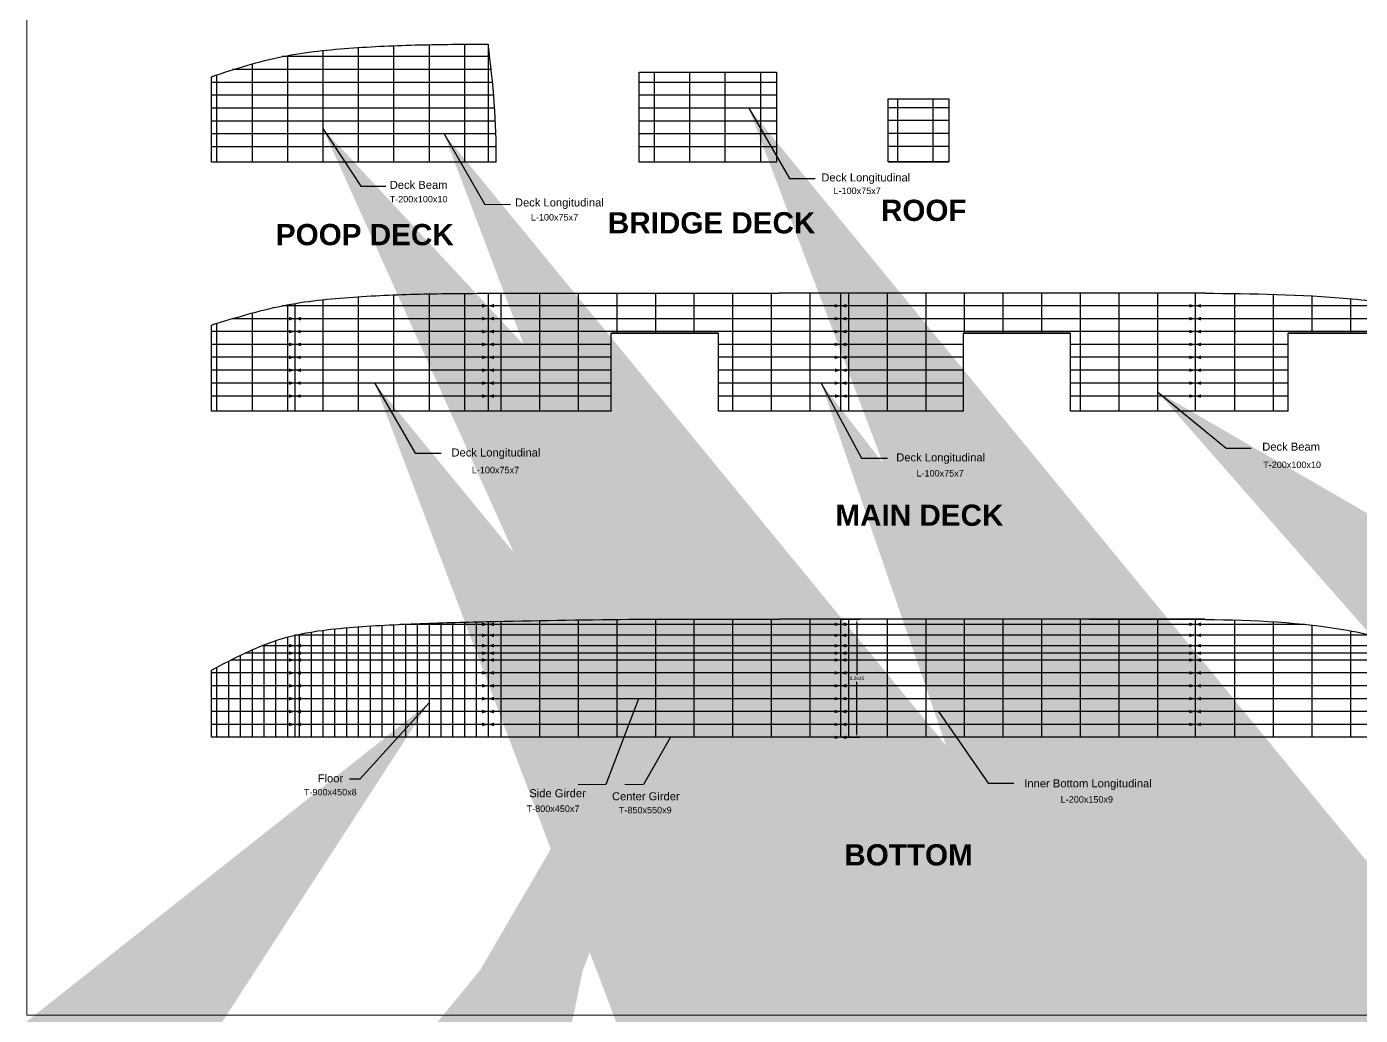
# Model space of a CAD drawing. Header units: inches. Extents: x 12 to 135, y 0 to 92.
# Drawn here: x 12 to 82.8, y -0.4 to 52 of the extents above; entities that cross this region are included whole.
import ezdxf
from ezdxf.enums import TextEntityAlignment as Align

# ---------------------------------------------------------------- set-up
doc = ezdxf.new("R2010")
doc.units = ezdxf.units.IN
doc.header["$MEASUREMENT"] = 0
doc.layers.get('Defpoints').update_dxf_attribs({"color": 100})
for name, color, linetype in [('1', 7, 'Continuous'), ('bulkhead', 10, 'Continuous'), ('Floor', 6, 'Continuous'), ('L', 50, 'Continuous'), ('T', 130, 'Continuous')]:
    doc.layers.add(name, color=color, linetype=linetype)
doc.layers.add('hatch', color=8, linetype='Continuous', lineweight=9)
doc.layers.add('Text', color=7, linetype='Continuous', lineweight=13)
doc.layers.add('Hide', color=70, linetype='Continuous', lineweight=13, plot=False)
doc.styles.get("Standard").update_dxf_attribs({"font": 'arial.ttf'})
doc.dimstyles.get("Standard").update_dxf_attribs({"dimtxt": 0.18, "dimasz": 0.18, "dimexe": 0.18, "dimexo": 0.0625, "dimgap": 0.09, "dimtad": 0, "dimtih": 1, "dimtoh": 1, "dimdec": 4, "dimzin": 0, "dimdsep": 46, "dimtxsty": 'Standard', "dimcen": 0.09, "dimadec": 0, "dimazin": 0, "dimtfac": 1, "dimtdec": 4, "dimtofl": 0, "dimtmove": 0, "dimatfit": 3, "dimfxl": 1, "dimtolj": 1, "dimtzin": 0, "dimarcsym": 0})

# ---------------------------------------------------------------- blocks, each defined once
blk = doc.blocks.new('*D4')
at = {"layer": 'Defpoints', "color": 0, "transparency": 16777216}
for p in [(55.237, 20.593), (55.237, 14.328), (56.116, 14.328)]:
    blk.add_point(p, dxfattribs=at)
at = {"layer": 'Text', "color": 0, "lineweight": -2, "transparency": 16777216}
for p, q in [((55.3, 20.593), (56.296, 20.593)), ((56.116, 20.413), (56.116, 17.643)), ((56.116, 14.508), (56.116, 17.279)), ((55.3, 14.328), (56.296, 14.328))]:
    blk.add_line(p, q, dxfattribs=at)
at = {"layer": 'Text', "color": 0, "transparency": 16777216}
for points in [[(56.086, 20.413), (56.146, 20.413), (56.116, 20.593)], [(56.086, 14.508), (56.146, 14.508), (56.116, 14.328)]]:
    blk.add_solid(points, dxfattribs=at)
at = {"layer": 'Text', "color": 0, "transparency": 16777216, "insert": (56.116, 17.461), "char_height": 0.18, "attachment_point": 5}
blk.add_mtext('\\A1;6.2645', dxfattribs=at)

msp = doc.modelspace()

# ---------------------------------------------------------------- hatches: boundary and pattern name
at = {"layer": '1'}
h = msp.add_hatch(color=1, dxfattribs=at)
h.dxf.hatch_style = 1
h.paths.add_polyline_path([(36.53214, 37.22341), (36.22166, 37.13027), (36.22166, 37.31655)])
h = msp.add_hatch(color=1, dxfattribs=at)
h.dxf.hatch_style = 1
h.paths.add_polyline_path([(36.53214, 37.22341), (36.84261, 37.31655), (36.84261, 37.13027)])
h = msp.add_hatch(color=1, dxfattribs=at)
h.dxf.hatch_style = 1
h.paths.add_polyline_path([(55.23742, 37.22341), (54.92695, 37.13027), (54.92695, 37.31655)])
h = msp.add_hatch(color=1, dxfattribs=at)
h.dxf.hatch_style = 1
h.paths.add_polyline_path([(55.23742, 37.22341), (55.5479, 37.31655), (55.5479, 37.13027)])
h = msp.add_hatch(color=1, dxfattribs=at)
h.dxf.hatch_style = 1
h.paths.add_polyline_path([(74.07089, 37.22341), (73.76042, 37.13027), (73.76042, 37.31655)])
h = msp.add_hatch(color=1, dxfattribs=at)
h.dxf.hatch_style = 1
h.paths.add_polyline_path([(74.07089, 37.22341), (74.38137, 37.31655), (74.38137, 37.13027)])
h = msp.add_hatch(color=1, dxfattribs=at)
h.dxf.hatch_style = 1
h.paths.add_polyline_path([(26.28526, 36.54073), (25.97478, 36.44759), (25.97478, 36.63388)])
h = msp.add_hatch(color=1, dxfattribs=at)
h.dxf.hatch_style = 1
h.paths.add_polyline_path([(26.28526, 36.54073), (26.59573, 36.63388), (26.59573, 36.44759)])
h = msp.add_hatch(color=1, dxfattribs=at)
h.dxf.hatch_style = 1
h.paths.add_polyline_path([(36.53214, 36.54073), (36.22166, 36.44759), (36.22166, 36.63388)])
h = msp.add_hatch(color=1, dxfattribs=at)
h.dxf.hatch_style = 1
h.paths.add_polyline_path([(36.53214, 36.54073), (36.84261, 36.63388), (36.84261, 36.44759)])
h = msp.add_hatch(color=1, dxfattribs=at)
h.dxf.hatch_style = 1
h.paths.add_polyline_path([(55.23742, 36.54073), (54.92695, 36.44759), (54.92695, 36.63388)])
h = msp.add_hatch(color=1, dxfattribs=at)
h.dxf.hatch_style = 1
h.paths.add_polyline_path([(55.23742, 36.54073), (55.5479, 36.63388), (55.5479, 36.44759)])
h = msp.add_hatch(color=1, dxfattribs=at)
h.dxf.hatch_style = 1
h.paths.add_polyline_path([(74.07089, 36.54073), (73.76042, 36.44759), (73.76042, 36.63388)])
h = msp.add_hatch(color=1, dxfattribs=at)
h.dxf.hatch_style = 1
h.paths.add_polyline_path([(74.07089, 36.54073), (74.38137, 36.63388), (74.38137, 36.44759)])
h = msp.add_hatch(color=1, dxfattribs=at)
h.dxf.hatch_style = 1
h.paths.add_polyline_path([(26.28101, 35.85686), (25.97054, 35.76372), (25.97054, 35.95001)])
h = msp.add_hatch(color=1, dxfattribs=at)
h.dxf.hatch_style = 1
h.paths.add_polyline_path([(26.28101, 35.85686), (26.59149, 35.95001), (26.59149, 35.76372)])
h = msp.add_hatch(color=1, dxfattribs=at)
h.dxf.hatch_style = 1
h.paths.add_polyline_path([(36.53214, 35.85686), (36.22166, 35.76372), (36.22166, 35.95001)])
h = msp.add_hatch(color=1, dxfattribs=at)
h.dxf.hatch_style = 1
h.paths.add_polyline_path([(36.53214, 35.85686), (36.84261, 35.95001), (36.84261, 35.76372)])
h = msp.add_hatch(color=1, dxfattribs=at)
h.dxf.hatch_style = 1
h.paths.add_polyline_path([(55.23742, 35.85686), (54.92695, 35.76372), (54.92695, 35.95001)])
h = msp.add_hatch(color=1, dxfattribs=at)
h.dxf.hatch_style = 1
h.paths.add_polyline_path([(55.23742, 35.85686), (55.5479, 35.95001), (55.5479, 35.76372)])
h = msp.add_hatch(color=1, dxfattribs=at)
h.dxf.hatch_style = 1
h.paths.add_polyline_path([(74.07089, 35.85686), (73.76042, 35.76372), (73.76042, 35.95001)])
h = msp.add_hatch(color=1, dxfattribs=at)
h.dxf.hatch_style = 1
h.paths.add_polyline_path([(74.07089, 35.85686), (74.38137, 35.95001), (74.38137, 35.76372)])
h = msp.add_hatch(color=1, dxfattribs=at)
h.dxf.hatch_style = 1
h.paths.add_polyline_path([(26.28526, 35.17391), (25.97478, 35.08076), (25.97478, 35.26705)])
h = msp.add_hatch(color=1, dxfattribs=at)
h.dxf.hatch_style = 1
h.paths.add_polyline_path([(26.28526, 35.17391), (26.59573, 35.26705), (26.59573, 35.08076)])
h = msp.add_hatch(color=1, dxfattribs=at)
h.dxf.hatch_style = 1
h.paths.add_polyline_path([(36.53214, 35.17391), (36.22166, 35.08076), (36.22166, 35.26705)])
h = msp.add_hatch(color=1, dxfattribs=at)
h.dxf.hatch_style = 1
h.paths.add_polyline_path([(36.53214, 35.17391), (36.84261, 35.26705), (36.84261, 35.08076)])
h = msp.add_hatch(color=1, dxfattribs=at)
h.dxf.hatch_style = 1
h.paths.add_polyline_path([(55.23742, 35.17391), (54.92695, 35.08076), (54.92695, 35.26705)])
h = msp.add_hatch(color=1, dxfattribs=at)
h.dxf.hatch_style = 1
h.paths.add_polyline_path([(55.23742, 35.17391), (55.5479, 35.26705), (55.5479, 35.08076)])
h = msp.add_hatch(color=1, dxfattribs=at)
h.dxf.hatch_style = 1
h.paths.add_polyline_path([(74.07089, 35.17391), (73.76042, 35.08076), (73.76042, 35.26705)])
h = msp.add_hatch(color=1, dxfattribs=at)
h.dxf.hatch_style = 1
h.paths.add_polyline_path([(74.07089, 35.17391), (74.38137, 35.26705), (74.38137, 35.08076)])
h = msp.add_hatch(color=1, dxfattribs=at)
h.dxf.hatch_style = 1
h.paths.add_polyline_path([(26.28101, 34.48998), (25.97054, 34.39683), (25.97054, 34.58312)])
h = msp.add_hatch(color=1, dxfattribs=at)
h.dxf.hatch_style = 1
h.paths.add_polyline_path([(26.28101, 34.48998), (26.59149, 34.58312), (26.59149, 34.39683)])
h = msp.add_hatch(color=1, dxfattribs=at)
h.dxf.hatch_style = 1
h.paths.add_polyline_path([(36.53214, 34.48998), (36.22166, 34.39683), (36.22166, 34.58312)])
h = msp.add_hatch(color=1, dxfattribs=at)
h.dxf.hatch_style = 1
h.paths.add_polyline_path([(36.53214, 34.48998), (36.84261, 34.58312), (36.84261, 34.39683)])
h = msp.add_hatch(color=1, dxfattribs=at)
h.dxf.hatch_style = 1
h.paths.add_polyline_path([(55.23742, 34.48998), (54.92695, 34.39683), (54.92695, 34.58312)])
h = msp.add_hatch(color=1, dxfattribs=at)
h.dxf.hatch_style = 1
h.paths.add_polyline_path([(55.23742, 34.48998), (55.5479, 34.58312), (55.5479, 34.39683)])
h = msp.add_hatch(color=1, dxfattribs=at)
h.dxf.hatch_style = 1
h.paths.add_polyline_path([(74.07089, 34.48998), (73.76042, 34.39683), (73.76042, 34.58312)])
h = msp.add_hatch(color=1, dxfattribs=at)
h.dxf.hatch_style = 1
h.paths.add_polyline_path([(74.07089, 34.48998), (74.38137, 34.58312), (74.38137, 34.39683)])
h = msp.add_hatch(color=1, dxfattribs=at)
h.dxf.hatch_style = 1
h.paths.add_polyline_path([(26.28526, 33.80655), (25.97478, 33.71341), (25.97478, 33.89969)])
h = msp.add_hatch(color=1, dxfattribs=at)
h.dxf.hatch_style = 1
h.paths.add_polyline_path([(26.28526, 33.80655), (26.59573, 33.89969), (26.59573, 33.71341)])
h = msp.add_hatch(color=1, dxfattribs=at)
h.dxf.hatch_style = 1
h.paths.add_polyline_path([(36.53214, 33.80655), (36.22166, 33.71341), (36.22166, 33.89969)])
h = msp.add_hatch(color=1, dxfattribs=at)
h.dxf.hatch_style = 1
h.paths.add_polyline_path([(36.53214, 33.80655), (36.84261, 33.89969), (36.84261, 33.71341)])
h = msp.add_hatch(color=1, dxfattribs=at)
h.dxf.hatch_style = 1
h.paths.add_polyline_path([(55.27032, 33.80655), (54.95985, 33.71341), (54.95985, 33.89969)])
h = msp.add_hatch(color=1, dxfattribs=at)
h.dxf.hatch_style = 1
h.paths.add_polyline_path([(55.27032, 33.80655), (55.5808, 33.89969), (55.5808, 33.71341)])
h = msp.add_hatch(color=1, dxfattribs=at)
h.dxf.hatch_style = 1
h.paths.add_polyline_path([(74.07089, 33.80655), (73.76042, 33.71341), (73.76042, 33.89969)])
h = msp.add_hatch(color=1, dxfattribs=at)
h.dxf.hatch_style = 1
h.paths.add_polyline_path([(74.07089, 33.80655), (74.38137, 33.89969), (74.38137, 33.71341)])
h = msp.add_hatch(color=1, dxfattribs=at)
h.dxf.hatch_style = 1
h.paths.add_polyline_path([(26.28101, 33.12261), (25.97054, 33.02947), (25.97054, 33.21575)])
h = msp.add_hatch(color=1, dxfattribs=at)
h.dxf.hatch_style = 1
h.paths.add_polyline_path([(26.28101, 33.12261), (26.59149, 33.21575), (26.59149, 33.02947)])
h = msp.add_hatch(color=1, dxfattribs=at)
h.dxf.hatch_style = 1
h.paths.add_polyline_path([(36.53214, 33.12261), (36.22166, 33.02947), (36.22166, 33.21575)])
h = msp.add_hatch(color=1, dxfattribs=at)
h.dxf.hatch_style = 1
h.paths.add_polyline_path([(36.53214, 33.12261), (36.84261, 33.21575), (36.84261, 33.02947)])
h = msp.add_hatch(color=1, dxfattribs=at)
h.dxf.hatch_style = 1
h.paths.add_polyline_path([(55.23742, 33.12261), (54.92695, 33.02947), (54.92695, 33.21575)])
h = msp.add_hatch(color=1, dxfattribs=at)
h.dxf.hatch_style = 1
h.paths.add_polyline_path([(55.23742, 33.12261), (55.5479, 33.21575), (55.5479, 33.02947)])
h = msp.add_hatch(color=1, dxfattribs=at)
h.dxf.hatch_style = 1
h.paths.add_polyline_path([(74.07089, 33.12261), (73.76042, 33.02947), (73.76042, 33.21575)])
h = msp.add_hatch(color=1, dxfattribs=at)
h.dxf.hatch_style = 1
h.paths.add_polyline_path([(74.07089, 33.12261), (74.38137, 33.21575), (74.38137, 33.02947)])
h = msp.add_hatch(color=1, dxfattribs=at)
h.dxf.hatch_style = 1
h.paths.add_polyline_path([(26.28101, 32.43262), (25.97054, 32.33948), (25.97054, 32.52576)])
h = msp.add_hatch(color=1, dxfattribs=at)
h.dxf.hatch_style = 1
h.paths.add_polyline_path([(26.28101, 32.43262), (26.59149, 32.52576), (26.59149, 32.33948)])
h = msp.add_hatch(color=1, dxfattribs=at)
h.dxf.hatch_style = 1
h.paths.add_polyline_path([(36.53214, 32.43262), (36.22166, 32.33948), (36.22166, 32.52576)])
h = msp.add_hatch(color=1, dxfattribs=at)
h.dxf.hatch_style = 1
h.paths.add_polyline_path([(36.53214, 32.43262), (36.84261, 32.52576), (36.84261, 32.33948)])
h = msp.add_hatch(color=1, dxfattribs=at)
h.dxf.hatch_style = 1
h.paths.add_polyline_path([(55.27032, 32.43262), (54.95985, 32.33948), (54.95985, 32.52576)])
h = msp.add_hatch(color=1, dxfattribs=at)
h.dxf.hatch_style = 1
h.paths.add_polyline_path([(55.27032, 32.43262), (55.5808, 32.52576), (55.5808, 32.33948)])
h = msp.add_hatch(color=1, dxfattribs=at)
h.dxf.hatch_style = 1
h.paths.add_polyline_path([(74.07089, 32.43262), (73.76042, 32.33948), (73.76042, 32.52576)])
h = msp.add_hatch(color=1, dxfattribs=at)
h.dxf.hatch_style = 1
h.paths.add_polyline_path([(74.07089, 32.43262), (74.38137, 32.52576), (74.38137, 32.33948)])
h = msp.add_hatch(color=1, dxfattribs=at)
h.dxf.hatch_style = 1
h.paths.add_polyline_path([(36.53204, 20.32297), (36.22156, 20.22983), (36.22156, 20.41612)])
h = msp.add_hatch(color=1, dxfattribs=at)
h.dxf.hatch_style = 1
h.paths.add_polyline_path([(36.53204, 19.74151), (36.22156, 19.64836), (36.22156, 19.83465)])
h = msp.add_hatch(color=1, dxfattribs=at)
h.dxf.hatch_style = 1
h.paths.add_polyline_path([(36.53204, 20.32297), (36.84251, 20.41612), (36.84251, 20.22983)])
h = msp.add_hatch(color=1, dxfattribs=at)
h.dxf.hatch_style = 1
h.paths.add_polyline_path([(36.53204, 19.74151), (36.84251, 19.83465), (36.84251, 19.64836)])
h = msp.add_hatch(color=1, dxfattribs=at)
h.dxf.hatch_style = 1
h.paths.add_polyline_path([(55.23732, 20.32297), (54.92685, 20.22983), (54.92685, 20.41612)])
h = msp.add_hatch(color=1, dxfattribs=at)
h.dxf.hatch_style = 1
h.paths.add_polyline_path([(55.23732, 19.74151), (54.92685, 19.64836), (54.92685, 19.83465)])
h = msp.add_hatch(color=1, dxfattribs=at)
h.dxf.hatch_style = 1
h.paths.add_polyline_path([(55.23732, 20.32297), (55.5478, 20.41612), (55.5478, 20.22983)])
h = msp.add_hatch(color=1, dxfattribs=at)
h.dxf.hatch_style = 1
h.paths.add_polyline_path([(55.23732, 19.74151), (55.5478, 19.83465), (55.5478, 19.64836)])
h = msp.add_hatch(color=1, dxfattribs=at)
h.dxf.hatch_style = 1
h.paths.add_polyline_path([(74.07079, 20.32297), (73.76032, 20.22983), (73.76032, 20.41612)])
h = msp.add_hatch(color=1, dxfattribs=at)
h.dxf.hatch_style = 1
h.paths.add_polyline_path([(74.07079, 19.74151), (73.76032, 19.64836), (73.76032, 19.83465)])
h = msp.add_hatch(color=1, dxfattribs=at)
h.dxf.hatch_style = 1
h.paths.add_polyline_path([(74.07079, 20.32297), (74.38127, 20.41612), (74.38127, 20.22983)])
h = msp.add_hatch(color=1, dxfattribs=at)
h.dxf.hatch_style = 1
h.paths.add_polyline_path([(74.07079, 19.74151), (74.38127, 19.83465), (74.38127, 19.64836)])
h = msp.add_hatch(color=1, dxfattribs=at)
h.dxf.hatch_style = 1
h.paths.add_polyline_path([(26.28516, 19.18849), (25.97468, 19.09535), (25.97468, 19.28164)])
h = msp.add_hatch(color=1, dxfattribs=at)
h.dxf.hatch_style = 1
h.paths.add_polyline_path([(26.28516, 19.18849), (26.59563, 19.28164), (26.59563, 19.09535)])
h = msp.add_hatch(color=1, dxfattribs=at)
h.dxf.hatch_style = 1
h.paths.add_polyline_path([(36.53204, 19.18849), (36.22156, 19.09535), (36.22156, 19.28164)])
h = msp.add_hatch(color=1, dxfattribs=at)
h.dxf.hatch_style = 1
h.paths.add_polyline_path([(36.53204, 19.18849), (36.84251, 19.28164), (36.84251, 19.09535)])
h = msp.add_hatch(color=1, dxfattribs=at)
h.dxf.hatch_style = 1
h.paths.add_polyline_path([(55.23732, 19.18849), (54.92685, 19.09535), (54.92685, 19.28164)])
h = msp.add_hatch(color=1, dxfattribs=at)
h.dxf.hatch_style = 1
h.paths.add_polyline_path([(55.23732, 19.18849), (55.5478, 19.28164), (55.5478, 19.09535)])
h = msp.add_hatch(color=1, dxfattribs=at)
h.dxf.hatch_style = 1
h.paths.add_polyline_path([(74.07079, 19.18849), (73.76032, 19.09535), (73.76032, 19.28164)])
h = msp.add_hatch(color=1, dxfattribs=at)
h.dxf.hatch_style = 1
h.paths.add_polyline_path([(74.07079, 19.18849), (74.38127, 19.28164), (74.38127, 19.09535)])
h = msp.add_hatch(color=1, dxfattribs=at)
h.dxf.hatch_style = 1
h.paths.add_polyline_path([(26.28516, 18.79263), (25.97468, 18.69948), (25.97468, 18.88577)])
h = msp.add_hatch(color=1, dxfattribs=at)
h.dxf.hatch_style = 1
h.paths.add_polyline_path([(26.28516, 18.42907), (25.97468, 18.33592), (25.97468, 18.52221)])
h = msp.add_hatch(color=1, dxfattribs=at)
h.dxf.hatch_style = 1
h.paths.add_polyline_path([(26.28516, 18.79263), (26.59563, 18.88577), (26.59563, 18.69948)])
h = msp.add_hatch(color=1, dxfattribs=at)
h.dxf.hatch_style = 1
h.paths.add_polyline_path([(26.28516, 18.42907), (26.59563, 18.52221), (26.59563, 18.33592)])
h = msp.add_hatch(color=1, dxfattribs=at)
h.dxf.hatch_style = 1
h.paths.add_polyline_path([(36.53204, 18.79263), (36.22156, 18.69948), (36.22156, 18.88577)])
h = msp.add_hatch(color=1, dxfattribs=at)
h.dxf.hatch_style = 1
h.paths.add_polyline_path([(36.53204, 18.42907), (36.22156, 18.33592), (36.22156, 18.52221)])
h = msp.add_hatch(color=1, dxfattribs=at)
h.dxf.hatch_style = 1
h.paths.add_polyline_path([(36.53204, 18.79263), (36.84251, 18.88577), (36.84251, 18.69948)])
h = msp.add_hatch(color=1, dxfattribs=at)
h.dxf.hatch_style = 1
h.paths.add_polyline_path([(36.53204, 18.42907), (36.84251, 18.52221), (36.84251, 18.33592)])
h = msp.add_hatch(color=1, dxfattribs=at)
h.dxf.hatch_style = 1
h.paths.add_polyline_path([(55.23732, 18.79263), (54.92685, 18.69948), (54.92685, 18.88577)])
h = msp.add_hatch(color=1, dxfattribs=at)
h.dxf.hatch_style = 1
h.paths.add_polyline_path([(55.23732, 18.42907), (54.92685, 18.33592), (54.92685, 18.52221)])
h = msp.add_hatch(color=1, dxfattribs=at)
h.dxf.hatch_style = 1
h.paths.add_polyline_path([(55.23732, 18.79263), (55.5478, 18.88577), (55.5478, 18.69948)])
h = msp.add_hatch(color=1, dxfattribs=at)
h.dxf.hatch_style = 1
h.paths.add_polyline_path([(55.23732, 18.42907), (55.5478, 18.52221), (55.5478, 18.33592)])
h = msp.add_hatch(color=1, dxfattribs=at)
h.dxf.hatch_style = 1
h.paths.add_polyline_path([(74.07079, 18.79263), (73.76032, 18.69948), (73.76032, 18.88577)])
h = msp.add_hatch(color=1, dxfattribs=at)
h.dxf.hatch_style = 1
h.paths.add_polyline_path([(74.07079, 18.42907), (73.76032, 18.33592), (73.76032, 18.52221)])
h = msp.add_hatch(color=1, dxfattribs=at)
h.dxf.hatch_style = 1
h.paths.add_polyline_path([(74.07079, 18.79263), (74.38127, 18.88577), (74.38127, 18.69948)])
h = msp.add_hatch(color=1, dxfattribs=at)
h.dxf.hatch_style = 1
h.paths.add_polyline_path([(74.07079, 18.42907), (74.38127, 18.52221), (74.38127, 18.33592)])
h = msp.add_hatch(color=1, dxfattribs=at)
h.dxf.hatch_style = 1
h.paths.add_polyline_path([(26.28516, 17.74565), (25.97468, 17.6525), (25.97468, 17.83879)])
h = msp.add_hatch(color=1, dxfattribs=at)
h.dxf.hatch_style = 1
h.paths.add_polyline_path([(26.28516, 17.74565), (26.59563, 17.83879), (26.59563, 17.6525)])
h = msp.add_hatch(color=1, dxfattribs=at)
h.dxf.hatch_style = 1
h.paths.add_polyline_path([(36.53204, 17.74565), (36.22156, 17.6525), (36.22156, 17.83879)])
h = msp.add_hatch(color=1, dxfattribs=at)
h.dxf.hatch_style = 1
h.paths.add_polyline_path([(36.53204, 17.74565), (36.84251, 17.83879), (36.84251, 17.6525)])
h = msp.add_hatch(color=1, dxfattribs=at)
h.dxf.hatch_style = 1
h.paths.add_polyline_path([(55.23732, 17.74565), (54.92685, 17.6525), (54.92685, 17.83879)])
h = msp.add_hatch(color=1, dxfattribs=at)
h.dxf.hatch_style = 1
h.paths.add_polyline_path([(55.23732, 17.74565), (55.5478, 17.83879), (55.5478, 17.6525)])
h = msp.add_hatch(color=1, dxfattribs=at)
h.dxf.hatch_style = 1
h.paths.add_polyline_path([(74.07079, 17.74565), (73.76032, 17.6525), (73.76032, 17.83879)])
h = msp.add_hatch(color=1, dxfattribs=at)
h.dxf.hatch_style = 1
h.paths.add_polyline_path([(74.07079, 17.74565), (74.38127, 17.83879), (74.38127, 17.6525)])
h = msp.add_hatch(color=1, dxfattribs=at)
h.dxf.hatch_style = 1
h.paths.add_polyline_path([(26.28516, 17.06225), (25.97468, 16.9691), (25.97468, 17.15539)])
h = msp.add_hatch(color=1, dxfattribs=at)
h.dxf.hatch_style = 1
h.paths.add_polyline_path([(26.28516, 17.06225), (26.59563, 17.15539), (26.59563, 16.9691)])
h = msp.add_hatch(color=1, dxfattribs=at)
h.dxf.hatch_style = 1
h.paths.add_polyline_path([(36.53204, 17.06225), (36.22156, 16.9691), (36.22156, 17.15539)])
h = msp.add_hatch(color=1, dxfattribs=at)
h.dxf.hatch_style = 1
h.paths.add_polyline_path([(36.53204, 17.06225), (36.84251, 17.15539), (36.84251, 16.9691)])
h = msp.add_hatch(color=1, dxfattribs=at)
h.dxf.hatch_style = 1
h.paths.add_polyline_path([(55.23732, 17.06225), (54.92685, 16.9691), (54.92685, 17.15539)])
h = msp.add_hatch(color=1, dxfattribs=at)
h.dxf.hatch_style = 1
h.paths.add_polyline_path([(55.23732, 17.06225), (55.5478, 17.15539), (55.5478, 16.9691)])
h = msp.add_hatch(color=1, dxfattribs=at)
h.dxf.hatch_style = 1
h.paths.add_polyline_path([(74.07079, 17.06225), (73.76032, 16.9691), (73.76032, 17.15539)])
h = msp.add_hatch(color=1, dxfattribs=at)
h.dxf.hatch_style = 1
h.paths.add_polyline_path([(74.07079, 17.06225), (74.38127, 17.15539), (74.38127, 16.9691)])
h = msp.add_hatch(color=1, dxfattribs=at)
h.dxf.hatch_style = 1
h.paths.add_polyline_path([(26.28516, 16.37885), (25.97468, 16.2857), (25.97468, 16.47199)])
h = msp.add_hatch(color=1, dxfattribs=at)
h.dxf.hatch_style = 1
h.paths.add_polyline_path([(26.28516, 16.37885), (26.59563, 16.47199), (26.59563, 16.2857)])
h = msp.add_hatch(color=1, dxfattribs=at)
h.dxf.hatch_style = 1
h.paths.add_polyline_path([(36.53204, 16.37885), (36.22156, 16.2857), (36.22156, 16.47199)])
h = msp.add_hatch(color=1, dxfattribs=at)
h.dxf.hatch_style = 1
h.paths.add_polyline_path([(36.53204, 16.37885), (36.84251, 16.47199), (36.84251, 16.2857)])
h = msp.add_hatch(color=1, dxfattribs=at)
h.dxf.hatch_style = 1
h.paths.add_polyline_path([(55.23732, 16.37885), (54.92685, 16.2857), (54.92685, 16.47199)])
h = msp.add_hatch(color=1, dxfattribs=at)
h.dxf.hatch_style = 1
h.paths.add_polyline_path([(55.23732, 16.37885), (55.5478, 16.47199), (55.5478, 16.2857)])
h = msp.add_hatch(color=1, dxfattribs=at)
h.dxf.hatch_style = 1
h.paths.add_polyline_path([(74.07079, 16.37885), (73.76032, 16.2857), (73.76032, 16.47199)])
h = msp.add_hatch(color=1, dxfattribs=at)
h.dxf.hatch_style = 1
h.paths.add_polyline_path([(74.07079, 16.37885), (74.38127, 16.47199), (74.38127, 16.2857)])
h = msp.add_hatch(color=1, dxfattribs=at)
h.dxf.hatch_style = 1
h.paths.add_polyline_path([(26.28516, 15.69545), (25.97468, 15.6023), (25.97468, 15.78859)])
h = msp.add_hatch(color=1, dxfattribs=at)
h.dxf.hatch_style = 1
h.paths.add_polyline_path([(26.28516, 15.69545), (26.59563, 15.78859), (26.59563, 15.6023)])
h = msp.add_hatch(color=1, dxfattribs=at)
h.dxf.hatch_style = 1
h.paths.add_polyline_path([(36.53204, 15.69545), (36.22156, 15.6023), (36.22156, 15.78859)])
h = msp.add_hatch(color=1, dxfattribs=at)
h.dxf.hatch_style = 1
h.paths.add_polyline_path([(36.53204, 15.69545), (36.84251, 15.78859), (36.84251, 15.6023)])
h = msp.add_hatch(color=1, dxfattribs=at)
h.dxf.hatch_style = 1
h.paths.add_polyline_path([(55.23732, 15.69545), (54.92685, 15.6023), (54.92685, 15.78859)])
h = msp.add_hatch(color=1, dxfattribs=at)
h.dxf.hatch_style = 1
h.paths.add_polyline_path([(55.23732, 15.69545), (55.5478, 15.78859), (55.5478, 15.6023)])
h = msp.add_hatch(color=1, dxfattribs=at)
h.dxf.hatch_style = 1
h.paths.add_polyline_path([(74.07079, 15.69545), (73.76032, 15.6023), (73.76032, 15.78859)])
h = msp.add_hatch(color=1, dxfattribs=at)
h.dxf.hatch_style = 1
h.paths.add_polyline_path([(74.07079, 15.69545), (74.38127, 15.78859), (74.38127, 15.6023)])
h = msp.add_hatch(color=1, dxfattribs=at)
h.dxf.hatch_style = 1
h.paths.add_polyline_path([(26.28516, 15.01205), (25.97468, 14.9189), (25.97468, 15.10519)])
h = msp.add_hatch(color=1, dxfattribs=at)
h.dxf.hatch_style = 1
h.paths.add_polyline_path([(26.28516, 15.01205), (26.59563, 15.10519), (26.59563, 14.9189)])
h = msp.add_hatch(color=1, dxfattribs=at)
h.dxf.hatch_style = 1
h.paths.add_polyline_path([(36.53204, 15.01205), (36.22156, 14.9189), (36.22156, 15.10519)])
h = msp.add_hatch(color=1, dxfattribs=at)
h.dxf.hatch_style = 1
h.paths.add_polyline_path([(36.53204, 15.01205), (36.84251, 15.10519), (36.84251, 14.9189)])
h = msp.add_hatch(color=1, dxfattribs=at)
h.dxf.hatch_style = 1
h.paths.add_polyline_path([(55.23732, 15.01205), (54.92685, 14.9189), (54.92685, 15.10519)])
h = msp.add_hatch(color=1, dxfattribs=at)
h.dxf.hatch_style = 1
h.paths.add_polyline_path([(55.23732, 15.01205), (55.5478, 15.10519), (55.5478, 14.9189)])
h = msp.add_hatch(color=1, dxfattribs=at)
h.dxf.hatch_style = 1
h.paths.add_polyline_path([(74.07079, 15.01205), (73.76032, 14.9189), (73.76032, 15.10519)])
h = msp.add_hatch(color=1, dxfattribs=at)
h.dxf.hatch_style = 1
h.paths.add_polyline_path([(74.07079, 15.01205), (74.38127, 15.10519), (74.38127, 14.9189)])
h = msp.add_hatch(color=1, dxfattribs=at)
h.dxf.hatch_style = 1
h.paths.add_polyline_path([(55.23732, 14.32865), (54.92685, 14.2355), (54.92685, 14.42179)])
h = msp.add_hatch(color=1, dxfattribs=at)
h.dxf.hatch_style = 1
h.paths.add_polyline_path([(55.23732, 14.32865), (55.5478, 14.42179), (55.5478, 14.2355)])

# ---------------------------------------------------------------- linework, layer by layer
for p, q in [((21.85697, 44.84782), (21.85697, 49.38089)), ((44.4538, 37.89199), (51.9858, 37.89201)), ((74.58242, 37.89201), (51.9858, 37.89201)), ((21.85697, 31.62751), (21.85697, 36.20534)), ((74.58242, 20.59297), (51.9858, 20.59297)), ((21.85697, 14.32847), (21.85697, 17.8981))]:
    msp.add_line(p, q)
for points, knots in [([(21.85697, 49.38089), (23.10296, 49.80886), (25.55945, 50.56435), (29.38165, 50.9479), (32.99869, 51.09222), (35.39705, 51.10518), (36.53214, 51.10823)], [0, 0, 0, 0, 3.42596622, 6.75436732, 10.06146663, 13.03821954, 13.03821954, 13.03821954, 13.03821954]), ([(21.85697, 36.20534), (23.10296, 36.58855), (25.55945, 37.34405), (29.38165, 37.72759), (33.1232, 37.87688), (38.17574, 37.89514), (41.94272, 37.89325), (44.4538, 37.89199)], [0, 0, 0, 0, 3.42596622, 6.75436732, 10.06146663, 13.36910728, 19.98250119, 19.98250119, 19.98250119, 19.98250119]), ([(74.58242, 37.89201), (77.10339, 37.8663), (81.00602, 37.8218), (85.88073, 37.18184), (90.38227, 36.38762), (93.23715, 34.94278), (96.37762, 33.14111), (97.31345, 31.70178), (97.3122, 31.62751)], [0, 0, 0, 0, 6.61901935, 9.9538863, 13.3260412, 16.95184819, 20.99458336, 21.32927056, 21.32927056, 21.32927056, 21.32927056]), ([(21.85697, 17.8981), (23.08502, 18.54166), (25.44847, 19.78024), (29.38277, 20.21082), (33.17044, 20.38824), (38.17635, 20.50821), (44.45266, 20.61972), (49.47492, 20.60189), (51.9858, 20.59297)], [0, 0, 0, 0, 3.61881418, 6.9646443, 10.27379228, 13.58249604, 20.19678787, 26.80978787, 26.80978787, 26.80978787, 26.80978787]), ([(68.46591, 20.59309), (70.35974, 20.60202), (74.76786, 20.62296), (80.52669, 20.4466), (84.8397, 19.44099), (86.85174, 18.80103), (87.5763, 18.54894)], [37.85273738, 37.85273738, 37.85273738, 37.85273738, 42.84773889, 49.47557488, 52.86973764, 54.63378625, 54.63378625, 54.63378625, 54.63378625])]:
    msp.add_open_spline(points, degree=3, knots=knots)
for p, q in [((44.54882, 49.61587), (51.84128, 49.61587)), ((44.54882, 44.84782), (44.54882, 49.61587)), ((51.84128, 49.61587), (51.84128, 44.84782)), ((57.77469, 48.21415), (60.99624, 48.21415)), ((57.77469, 47.45948), (57.77469, 48.21415)), ((60.99624, 48.21415), (60.99624, 44.86834)), ((57.77469, 44.86834), (57.77469, 47.45948)), ((51.84128, 44.84782), (44.54882, 44.84782)), ((57.77469, 44.86834), (60.99624, 44.86834)), ((60.99624, 44.86834), (57.77469, 44.86834)), ((43.07738, 31.62751), (43.07738, 35.77097)), ((48.77238, 31.62751), (48.77238, 35.77097)), ((61.76827, 31.62751), (61.76827, 35.77097)), ((67.46327, 31.62751), (67.46327, 35.77097)), ((79.01093, 31.62751), (79.01093, 35.77097))]:
    msp.add_line(p, q, dxfattribs=at)
at = {"layer": '1', "lineweight": 35}
for points in [[(48.77238, 35.77097), (43.07738, 35.77097)], [(67.46327, 35.77097), (61.76827, 35.77097)], [(84.70593, 35.77097), (79.01093, 35.77097)]]:
    msp.add_lwpolyline(points, dxfattribs=at)
at = {"layer": '1', "ltscale": 5}
msp.add_arc((-7.68262, 44.84644), 44.65557, 0.0017606, 8.0590343, dxfattribs=at)
at = {"layer": 'bulkhead', "linetype": 'ByBlock'}
for p, q in [((36.53214, 51.10823), (36.53214, 44.84782)), ((36.53214, 37.88792), (36.53214, 31.62751)), ((55.23742, 37.89201), (55.23742, 31.62751)), ((26.28526, 37.34794), (26.28526, 31.62751)), ((55.23742, 20.59297), (55.23742, 14.32847)), ((36.53214, 20.43037), (36.53214, 14.32847)), ((26.28526, 19.74711), (26.28526, 14.32847))]:
    msp.add_line(p, q, dxfattribs=at)
at = {"layer": 'bulkhead'}
for p, q in [((74.07089, 37.89201), (74.07089, 31.62751)), ((74.07089, 20.59297), (74.07089, 14.32847))]:
    msp.add_line(p, q, dxfattribs=at)
at = {"layer": 'Floor'}
for p, q in [((41.31671, 20.55794), (41.31671, 14.32847)), ((43.36691, 20.58363), (43.36691, 14.32847)), ((45.41711, 20.59856), (45.41711, 14.32847)), ((47.46731, 20.60324), (47.46731, 14.32847)), ((49.51751, 20.60079), (49.51751, 14.32847)), ((51.56771, 20.59445), (51.56771, 14.32847)), ((53.61791, 20.59297), (53.61791, 14.32847)), ((55.66811, 20.59297), (55.66811, 14.32847)), ((57.71831, 20.59297), (57.71831, 14.32847)), ((59.76851, 20.59297), (59.76851, 14.32847)), ((61.81871, 20.59297), (61.81871, 14.32847)), ((63.86891, 20.59297), (63.86891, 14.32847)), ((65.91911, 20.59297), (65.91911, 14.32847)), ((67.96931, 20.59297), (67.96931, 14.32847)), ((70.01951, 20.59983), (70.01951, 14.32847)), ((72.06971, 20.60273), (72.06971, 14.32847)), ((76.17011, 20.55384), (76.17011, 14.32847)), ((27.13616, 19.91535), (27.13616, 14.32847)), ((27.76261, 20.00842), (27.76261, 14.32847)), ((27.76261, 20.00842), (27.76261, 14.32847)), ((28.38906, 20.08191), (28.38906, 14.32847)), ((29.01551, 20.14107), (29.01551, 14.32847)), ((29.64196, 20.19082), (29.64196, 14.32847)), ((29.64196, 20.19082), (29.64196, 14.32847)), ((30.26841, 20.23423), (30.26841, 14.32847)), ((30.89486, 20.27211), (30.89486, 14.32847)), ((31.52131, 20.30515), (31.52131, 14.32847)), ((31.52131, 20.30515), (31.52131, 14.32847)), ((32.14776, 20.334), (32.14776, 14.32847)), ((32.77421, 20.35935), (32.77421, 14.32847)), ((33.40066, 20.38188), (33.40066, 14.32847)), ((33.40066, 20.38188), (33.40066, 14.32847)), ((34.02711, 20.40213), (34.02711, 14.32847)), ((34.65356, 20.42044), (34.65356, 14.32847)), ((35.28001, 20.43712), (35.28001, 14.32847)), ((35.28001, 20.43712), (35.28001, 14.32847)), ((35.90646, 20.45252), (35.90646, 14.32847)), ((37.21631, 20.48196), (37.21631, 14.32847)), ((39.26651, 20.52339), (39.26651, 14.32847)), ((78.22031, 20.46208), (78.22031, 14.32847)), ((80.27051, 20.28202), (80.27051, 14.32847)), ((82.32071, 19.97635), (82.32071, 14.32847)), ((24.63036, 19.22873), (24.63036, 14.32847)), ((25.25681, 19.45758), (25.25681, 14.32847)), ((25.88326, 19.64668), (25.88326, 14.32847)), ((25.88326, 19.64668), (25.88326, 14.32847)), ((26.50971, 19.79692), (26.50971, 14.32847)), ((23.37746, 18.67417), (23.37746, 14.32847)), ((24.00391, 18.96543), (24.00391, 14.32847)), ((24.00391, 18.96543), (24.00391, 14.32847)), ((22.12456, 18.03822), (22.12456, 14.32847)), ((22.12456, 18.03822), (22.12456, 14.32847)), ((22.75101, 18.36238), (22.75101, 14.32847))]:
    msp.add_line(p, q, dxfattribs=at)
at = {"layer": 'Hide', "lineweight": 35}
msp.add_line((76.21369, 35.798), (76.16335, 35.798), dxfattribs=at)
at = {"layer": 'L'}
for p, q in [((36.62078, 50.44372), (25.60602, 50.44372)), ((36.70169, 49.76104), (22.95886, 49.76104)), ((36.77209, 49.07717), (21.85697, 49.07717)), ((51.84128, 49.07717), (44.54882, 49.07717)), ((36.8318, 48.39421), (21.85697, 48.39421)), ((51.84128, 48.39421), (44.54882, 48.39421)), ((36.88103, 47.71028), (21.85697, 47.71028)), ((51.84128, 47.71028), (44.54882, 47.71028)), ((60.99624, 47.7308), (57.77469, 47.7308)), ((36.91969, 47.02686), (21.85697, 47.02686)), ((51.84128, 47.02686), (44.54882, 47.02686)), ((60.99624, 47.04738), (57.77469, 47.04738)), ((36.94787, 46.34292), (21.85697, 46.34292)), ((51.84128, 46.34292), (44.54882, 46.34292)), ((60.99624, 46.36344), (57.77469, 46.36344)), ((36.96567, 45.65293), (21.85697, 45.65293)), ((51.84128, 45.65293), (44.54882, 45.65293)), ((60.99624, 45.67345), (57.77469, 45.67345)), ((36.97295, 44.84782), (21.85697, 44.84782)), ((85.40773, 37.22341), (25.60602, 37.22341)), ((89.14728, 36.54073), (22.95886, 36.54073)), ((91.29475, 35.85686), (21.85697, 35.85686)), ((43.07738, 35.17391), (21.85697, 35.17391)), ((61.76827, 35.17391), (48.77238, 35.17391)), ((79.01093, 35.17391), (67.46327, 35.17391)), ((43.07738, 34.48998), (21.85697, 34.48998)), ((61.76827, 34.48998), (48.77238, 34.48998)), ((79.01093, 34.48998), (67.46327, 34.48998)), ((43.07738, 33.80655), (21.85697, 33.80655)), ((61.76827, 33.80655), (48.77238, 33.80655)), ((79.01093, 33.80655), (67.46327, 33.80655)), ((43.07738, 33.12261), (21.85697, 33.12261)), ((61.76827, 33.12261), (48.77238, 33.12261)), ((79.01093, 33.12261), (67.46327, 33.12261)), ((43.07738, 32.43262), (21.85697, 32.43262)), ((61.76827, 32.43262), (48.77238, 32.43262)), ((79.01093, 32.43262), (67.46327, 32.43262)), ((43.07738, 31.62751), (21.85697, 31.62751)), ((61.76827, 31.62751), (48.77238, 31.62751)), ((79.01093, 31.62751), (67.46327, 31.62751)), ((79.89927, 20.3228), (31.89456, 20.3228)), ((85.58291, 19.18832), (24.52902, 19.18832)), ((83.46153, 19.74133), (26.26041, 19.74133)), ((87.92798, 18.42889), (22.88203, 18.42889)), ((89.78073, 17.74547), (21.85697, 17.74547)), ((91.46744, 17.06207), (21.85697, 17.06207)), ((94.75268, 15.69527), (21.85697, 15.69527)), ((96.52068, 15.01187), (21.85697, 15.01187))]:
    msp.add_line(p, q, dxfattribs=at)
at = {"layer": 'T'}
for p, q in [((31.52131, 51.02602), (31.52131, 44.84782)), ((33.40066, 51.0801), (33.40066, 44.84782)), ((35.28001, 51.10286), (35.28001, 44.84782)), ((25.88326, 50.4974), (25.88326, 44.84782)), ((27.76261, 50.7686), (27.76261, 44.84782)), ((29.64196, 50.92773), (29.64196, 44.84782)), ((24.00391, 50.05673), (24.00391, 44.84782)), ((45.3533, 49.61587), (45.3533, 44.84782)), ((47.23265, 49.61587), (47.23265, 44.84782)), ((49.112, 49.61587), (49.112, 44.84782)), ((50.99135, 49.61587), (50.99135, 44.84782)), ((22.12456, 49.47208), (22.12456, 44.84782)), ((58.26697, 48.21415), (58.26697, 44.86834)), ((60.14632, 48.21415), (60.14632, 44.86834)), ((27.76261, 37.54829), (27.76261, 31.62751)), ((29.64196, 37.70742), (29.64196, 31.62751)), ((31.52131, 37.80571), (31.52131, 31.62751)), ((33.40066, 37.85979), (33.40066, 31.62751)), ((35.28001, 37.88255), (35.28001, 31.62751)), ((37.21631, 37.8895), (37.21631, 31.62751)), ((39.26651, 37.89233), (39.26651, 31.62751)), ((41.31671, 37.89306), (41.31671, 31.62751)), ((43.36691, 37.89252), (43.36691, 35.77097)), ((45.41711, 37.89199), (45.41711, 35.77097)), ((47.46731, 37.892), (47.46731, 35.77097)), ((49.51751, 37.892), (49.51751, 31.62751)), ((51.56771, 37.89201), (51.56771, 31.62751)), ((53.61791, 37.89201), (53.61791, 31.62751)), ((55.66811, 37.89201), (55.66811, 31.62751)), ((57.71831, 37.89201), (57.71831, 31.62751)), ((59.76851, 37.89201), (59.76851, 31.62751)), ((61.81871, 37.89201), (61.81871, 35.79968)), ((63.86891, 37.89201), (63.86891, 35.79968)), ((65.91911, 37.89201), (65.91911, 35.79968)), ((67.96931, 37.89201), (67.96931, 31.62751)), ((70.01951, 37.89201), (70.01951, 31.62751)), ((72.06971, 37.89201), (72.06971, 31.62751)), ((76.17011, 37.87368), (76.17011, 31.62751)), ((78.22031, 37.83218), (78.22031, 31.62751)), ((80.27051, 37.74996), (80.27051, 35.79968)), ((82.32071, 37.60247), (82.32071, 35.79968)), ((24.00391, 36.83991), (24.00391, 31.62751)), ((25.88326, 37.2771), (25.88326, 31.62751)), ((22.12456, 36.28759), (22.12456, 31.62751)), ((86.8566, 18.79245), (23.62565, 18.79245)), ((93.06095, 16.37867), (21.85697, 16.37867)), ((97.60139, 14.32847), (21.85697, 14.32847))]:
    msp.add_line(p, q, dxfattribs=at)
at = {"layer": 'Text', "color": 2, "true_color": 0xffff00}
msp.add_lwpolyline([(12.04028, -0.4218), (135.26257, -0.4218), (135.26257, 92.09853), (12.04028, 92.09853)], close=True, dxfattribs=at)

# ---------------------------------------------------------------- texts
at = {"layer": '1', "char_height": 1.1266691, "attachment_point": 1}
for s, width, insert in [('{\\fArial|b1|i0|c0|p34;ROOF}', 11.3271598, (57.39142, 42.85365)), ('{\\fArial|b1|i0|c0|p34;BRIDGE DECK}', 11.3271598, (42.89372, 42.19048)), ('{\\fArial|b1|i0|c0|p34;POOP DECK}', 11.3271598, (25.26865, 41.56497)), ('{\\fArial|b1|i0|c0|p34;MAIN DECK}', 11.3271598, (54.97559, 26.67637)), ('{\\fArial|b1|i0|c0|p34;BOTTOM}', 12.3828422, (55.44846, 8.65551))]:
    msp.add_mtext_dynamic_manual_height_columns(s, width=width, gutter_width=1.40834, heights=[0], dxfattribs=dict(at, insert=insert))
at = {"layer": 'Text', "ltscale": 0.5}
for s, height, p in [('Deck Longitudinal', 0.4249969, (56.58695, 44.03468)), ('Deck Beam', 0.424997, (32.849, 43.64185)), ('L-100x75x7', 0.343692, (56.13, 43.32635)), ('T-200x100x10', 0.3436919, (32.84612, 42.8824)), ('Deck Longitudinal', 0.4249969, (40.32116, 42.70558)), ('L-100x75x7', 0.343692, (40.06237, 41.92157)), ('Deck Beam', 0.424997, (79.16842, 29.75076)), ('Deck Longitudinal', 0.4249969, (36.95055, 29.44044)), ('Deck Longitudinal', 0.4249969, (60.5637, 29.18101)), ('L-100x75x7', 0.343692, (36.92834, 28.50987)), ('L-100x75x7', 0.343692, (60.5335, 28.33783)), ('T-200x100x10', 0.3436919, (79.21968, 28.78794)), ('Floor', 0.424997, (28.16667, 12.15429)), ('Inner Bottom Longitudinal', 0.4249969, (68.38393, 11.88526)), ('T-900x450x8', 0.3436919, (28.16003, 11.41942)), ('Side Girder', 0.4249969, (40.22418, 11.36175)), ('Center Girder', 0.4249969, (44.91014, 11.19905)), ('T-800x450x7', 0.3436919, (39.98438, 10.5402)), ('T-850x550x9', 0.3436919, (44.88099, 10.46772)), ('L-200x150x9', 0.3436919, (68.32419, 11.03427))]:
    msp.add_text(s, height=height, dxfattribs=at).set_placement(p, align=Align.MIDDLE_CENTER)

# ---------------------------------------------------------------- dimensions: what is measured, and where the dimension line sits
at = {"layer": 'Text'}
dim = msp.add_linear_dim(base=(56.11598, 14.32847), p1=(55.23742, 20.59297), p2=(55.23742, 14.32847), angle=90, dimstyle='Standard', dxfattribs=at)
dim.commit()
dim.dimension.update_dxf_attribs({"geometry": '*D4', "text_midpoint": (56.11598, 17.46072)})

# ---------------------------------------------------------------- leaders
at = {"layer": 'hatch', "ltscale": 0.5}
for points in [[(50.37424, 47.71028), (52.53617, 43.97472), (53.90879, 43.98624)], [(27.76261, 46.62834), (29.78699, 43.5788), (31.1148, 43.5788)], [(34.19577, 46.34292), (36.3577, 42.60735), (37.73032, 42.61888)], [(30.50627, 33.13271), (32.6682, 29.39715), (34.04082, 29.40867)], [(54.21591, 33.12261), (56.36756, 29.13713), (57.73312, 29.13238)], [(72.06971, 32.66151), (75.71392, 29.66853), (77.04173, 29.66853)], [(44.52412, 16.37867), (42.7832, 11.8314), (41.32418, 11.8129)], [(33.40066, 16.15226), (29.71866, 12.10736), (29.18671, 12.10718)], [(60.44516, 15.69527), (63.08738, 11.89346), (64.45294, 11.88871)], [(46.22662, 14.32847), (44.78286, 11.82549), (43.78972, 11.8129)]]:
    msp.add_leader(points, dimstyle='Standard', override={"dimasz": 100, "dimtad": 0}, dxfattribs=at)

doc.saveas('drawing.dxf')
